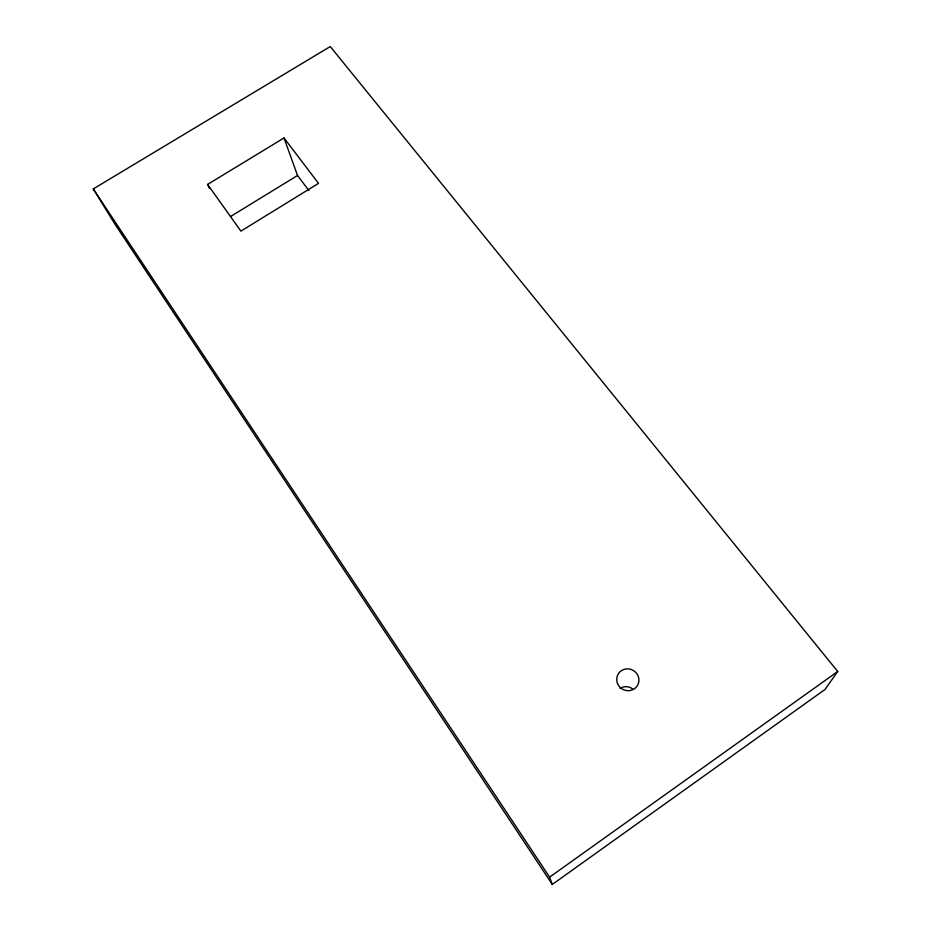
<?xml version="1.0" encoding="UTF-8"?>
<svg xmlns="http://www.w3.org/2000/svg" width="931" height="931" viewBox="0 0 931 931"><rect width="100%" height="100%" fill="white"/><g stroke="black" fill="none" stroke-linecap="round" stroke-linejoin="round"><path stroke-width="1.4" d="M837.725 671.484L825.052 689.44L552.281 884.45L114.967 224.196L93.275 188.923L330.249 46.55L837.725 671.484L549.604 877.165L552.281 884.45M230.737 216.434L297.524 175.482L284.002 137.963L207.601 184.419L209.417 188.26M284.002 137.963L318.507 183.36L240.896 231.132L207.601 184.419M297.524 175.482L308.906 190.576M93.275 188.923L549.604 877.165M620.034 688.463A10.66 10.288 35.6 0 1 632.824 689.091M617.497 683.482A11.219 10.823 31.5 0 0 636.548 686.834A11.219 10.823 31.5 0 0 629.437 669.017A11.219 10.823 31.5 0 0 617.497 683.482"/></g></svg>
